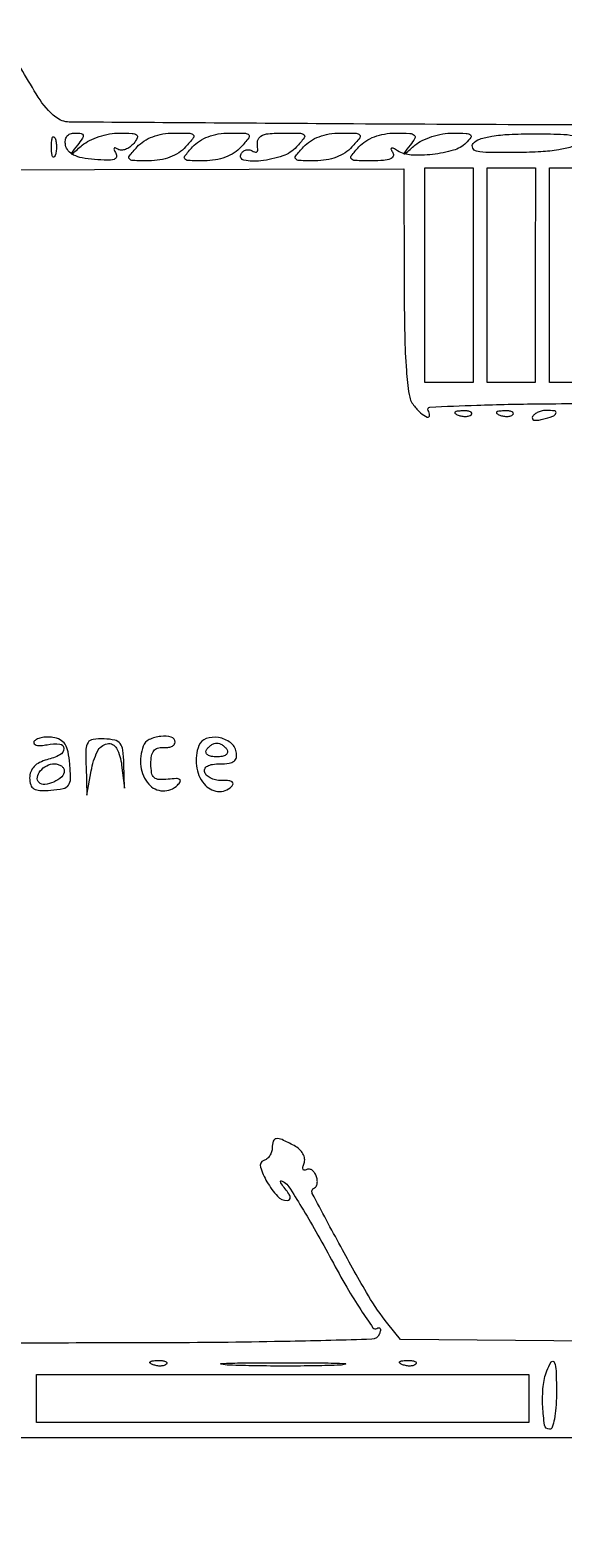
# Model space of a CAD drawing. Extents: x 17 to 822, y 5 to 559.
# Drawn here: x 378 to 455, y 5 to 218.9 of the extents above; entities that cross this region are included whole.
import ezdxf

# ---------------------------------------------------------------- set-up
doc = ezdxf.new("R2010")
doc.units = 0
doc.header["$MEASUREMENT"] = 0

msp = doc.modelspace()

# ---------------------------------------------------------------- linework, layer by layer
for points in [[(31.304134, 16.008298, 0.000006), (186.307387, 15.865424, 0.000281), (374.742824, 15.799819, 0.000104), (639.75, 15.91159), (780, 16), (780, 231.368584), (780, 446.737168), (755.75, 447.293651, 0.005527), (730.283596, 447.596475, 0.000346), (655.057187, 447.60748, 0.000496), (581.222543, 447.494002, 0.002703), (541.25, 447.176792), (528, 447), (528.000002, 430.25), (528.000004, 413.5), (407.500018, 413.5), (287.000031, 413.5)], [(766.702114, 319.808925), (766.702128, 205.117851), (574.992041, 205.095597, -0.000267), (477.931201, 205.136102, -0.001303), (423.018217, 205.331465, -0.000241), (383.721533, 205.592638, -0.169937), (381.782897, 206.286672, -0.084912), (379.235321, 209.185846, -0.009906), (374.845897, 216.648174, -0.004653)], [(365.001143, 198.683133), (432, 198.866266), (432.031803, 182.683133, 0.004225), (432.113284, 174.860402, 0.014211), (432.355274, 169.746612, 0.017913), (432.741814, 166.295141, 0.126151), (433.392046, 164.75, 0.042699), (434.411023, 163.621976, 0.1026), (435.368572, 163.039744, 0.512808), (435.700644, 163.269792, 0.143685), (435.5, 164, -0.572228), (435.751417, 164.476022, -0.002709), (442.523717, 164.746769, -0.006399), (451.510156, 164.942177, -0.002236), (464.440983, 165, -0.002378)], [(481.215218, 29.523303), (431.5, 29.958549), (429.668481, 32.229275, -0.036851), (426.873121, 36.271109, -0.008919), (422.877652, 43.354668, -0.002661), (418.782308, 51.025167, -0.44823), (419.077367, 51.814608, 0.171227), (419.344563, 52.044047, 0.093573), (419.488473, 52.456759, 0.074228), (419.488858, 52.988649, 0.054791), (419.339038, 53.558864, 0.066318), (419.063396, 54.064805, 0.097012), (418.691979, 54.408109, 0.122863), (418.286338, 54.537226, 0.155546), (417.90667, 54.442319, -0.143354), (417.622102, 54.363928, -0.316303), (417.448807, 54.489922, -0.137359), (417.429115, 54.838433, -0.037478), (417.589014, 55.37137, 0.124851), (417.6681, 56.038528, 0.096551), (417.434937, 56.735274, 0.081723), (416.908665, 57.388044, 0.059519), (416.143301, 57.923308, 0.014999), (414.408851, 58.785667, 0.135608), (413.581006, 58.920821, 0.301143), (413.143835, 58.557983, 0.073391), (413, 57.583333, -0.079942), (412.907933, 57.011177, -0.068404), (412.639029, 56.462489, -0.070205), (412.240843, 56.019745, -0.09438), (411.771164, 55.757055, 0.407533), (411.298412, 54.837969, 0.057881), (412.241868, 52.693826, 0.050825), (413.762703, 50.615461, 0.212494), (415.145498, 50, 0.190897), (415.485875, 50.134869, 0.249037), (415.592086, 50.446841, 0.102461), (415.391928, 50.971885, 0.028279), (414.872445, 51.691958, -0.012508), (414.33147, 52.394066, -0.118096), (414.185723, 52.742303, -0.5619), (414.302781, 52.842552, -0.056303), (414.715936, 52.653994, -0.116276), (415.402709, 51.98518, -0.004848), (417.224449, 49.062838, -0.008164), (419.308002, 45.518275, -0.005687), (421.548071, 41.453781, 0.008398), (423.766711, 37.479294, 0.014044), (425.780769, 34.223694, 0.007698), (427.528874, 31.654733, 0.396944), (428.07068, 31.543683, -0.111868), (428.373022, 31.6475, -0.312668), (428.559859, 31.545886, -0.166784), (428.601206, 31.243906, -0.043015), (428.463136, 30.764531, -0.3025), (427.351731, 29.976294, -0.002253), (415.575013, 29.683148, -0.004402), (397.73343, 29.476606, -0.00071), (362.974591, 29.429638)]]:
    msp.add_lwpolyline(points, format="xyb")
for points in [[(381.662281, 200.75, -0.174857), (381.474999, 200.540618, -0.447206), (381.306058, 200.601562, -0.078554), (381.189089, 201.10856, -0.017491), (381.157895, 202, -0.017491), (381.189089, 202.89144, -0.078554), (381.306058, 203.398438, -0.447206), (381.474999, 203.459382, -0.174857), (381.662281, 203.25, -0.057986), (381.818615, 202.679992, -0.037979), (381.87034, 202, -0.037979), (381.818615, 201.320008, -0.057986)], [(384.889678, 202.25, 0.001609), (383.985605, 201.074767, 0.621148), (384.022569, 201, 0.176901), (384.190949, 201.061498, 0.000873), (385.595974, 202.25, -0.062738), (386.623369, 202.920973, -0.034359), (388.019439, 203.485938, -0.033649), (389.538984, 203.871632, -0.045356), (390.951185, 204, -0.011705), (392.778783, 203.957211, -0.145904), (393.425927, 203.730779, -0.368752), (393.529429, 203.303932, -0.056071), (393.009138, 202.51101, -0.059806), (392.459025, 201.989616, -0.071016), (391.830535, 201.648439, -0.08334), (391.223187, 201.532106, -0.145139), (390.732185, 201.665519, 0.044117), (390.347321, 201.858793, 0.389914), (390.184723, 201.796411, 0.231968), (390.183563, 201.565143, 0.025686), (390.445501, 201.088181, -0.211992), (390.517538, 200.560893, -0.256344), (390.169635, 200.211948, -0.077862), (389.19233, 200.084574, -0.014088), (387.358326, 200.183673, -0.026321), (385.572881, 200.425792, -0.068187), (384.343974, 200.837925, -0.101818), (383.572531, 201.439962, -0.130202), (383.184992, 202.25, -0.075773), (383.158425, 202.987039, -0.137581), (383.385231, 203.540897, -0.143304), (383.85858, 203.881699, -0.085039), (384.549121, 204, -0.033569), (385.444749, 203.939802, -0.321532), (385.707565, 203.691798, -0.200072), (385.616975, 203.251082, -0.015322)], [(400.5, 202, -0.065737), (399.503381, 201.153811, -0.053162), (398.248809, 200.522141, -0.04919), (396.790592, 200.131231, -0.040927), (395.190025, 200, -0.006407), (392.877306, 200.029637, -0.214078), (392.389808, 200.263573, -0.359731), (392.385064, 200.696593, -0.013972), (393.5, 202, -0.065737), (394.496619, 202.846189, -0.053162), (395.751191, 203.477859, -0.04919), (397.209408, 203.868769, -0.040927), (398.809975, 204, -0.006407), (401.122694, 203.970363, -0.214078), (401.610192, 203.736427, -0.359731), (401.614936, 203.303407, -0.013972)], [(408.5, 202, -0.065737), (407.503381, 201.153811, -0.053162), (406.248809, 200.522141, -0.04919), (404.790592, 200.131231, -0.040927), (403.190025, 200, -0.006407), (400.877306, 200.029637, -0.214078), (400.389808, 200.263573, -0.359731), (400.385064, 200.696593, -0.013972), (401.5, 202, -0.065737), (402.496619, 202.846189, -0.053162), (403.751191, 203.477859, -0.04919), (405.209408, 203.868769, -0.040927), (406.809975, 204, -0.006407), (409.122694, 203.970363, -0.214078), (409.610192, 203.736427, -0.359731), (409.614936, 203.303407, -0.013972)], [(416.5, 202, -0.128374), (414.528926, 200.708948, -0.050551), (411.3402, 199.984109, -0.08082), (408.916228, 200.078183, -0.521975), (408.510081, 201.016312, -0.092929), (408.822588, 201.35932, -0.096298), (409.234418, 201.560581, -0.099244), (409.681148, 201.589535, -0.105503), (410.093875, 201.441982, 0.056384), (410.450582, 201.273647, 0.153269), (410.726758, 201.266988, 0.23861), (410.882268, 201.411433, 0.132215), (410.906356, 201.67567, -0.082289), (410.897057, 202.869324, -0.218205), (411.358001, 203.56361, -0.120127), (412.431691, 203.914567, -0.019206), (414.654988, 204, -0.006066), (417.075076, 203.970639, -0.20308), (417.591339, 203.737002, -0.370833), (417.606613, 203.299376, -0.015058)], [(424.5, 202, -0.065737), (423.503381, 201.153811, -0.053162), (422.248809, 200.522141, -0.04919), (420.790592, 200.131231, -0.040927), (419.190025, 200, -0.006407), (416.877306, 200.029637, -0.214078), (416.389808, 200.263573, -0.359731), (416.385064, 200.696593, -0.013972), (417.5, 202, -0.065737), (418.496619, 202.846189, -0.053162), (419.751191, 203.477859, -0.04919), (421.209408, 203.868769, -0.040927), (422.809975, 204, -0.006407), (425.122694, 203.970363, -0.214078), (425.610192, 203.736427, -0.359731), (425.614936, 203.303407, -0.013972)], [(432.889678, 202.25, 0.001609), (431.985605, 201.074767, 0.621148), (432.022569, 201, 0.176901), (432.190949, 201.061498, 0.000873), (433.595974, 202.25, -0.064084), (434.62958, 202.921083, -0.034265), (436.046417, 203.485938, -0.033468), (437.595629, 203.871543, -0.044288), (439.043026, 204, -0.009151), (440.983434, 203.964484, -0.151343), (441.586837, 203.753066, -0.412666), (441.646308, 203.361231, -0.041937), (440.964286, 202.57724, -0.123377), (439.150969, 201.525714, -0.041627), (436.132817, 200.924008, -0.041578), (433.061862, 200.830409, -0.125893), (431.081093, 201.449882, 0.016644), (430.459221, 201.806181, 0.228515), (430.206329, 201.815717, 0.419946), (430.141332, 201.645113, 0.030613), (430.404508, 201.154508, -0.246861), (430.439272, 200.655343, -0.199841), (430.045449, 200.279684, -0.073845), (429.063178, 200.060143, -0.018119), (427.404029, 200, -0.005948), (424.943169, 200.029274, -0.199117), (424.415851, 200.262791, -0.374816), (424.396679, 200.702227, -0.015488), (425.5, 202, -0.065671), (426.492669, 202.843057, -0.052717), (427.744812, 203.475305, -0.048984), (429.195626, 203.868033, -0.041642), (430.777432, 204, -0.009553), (432.852624, 203.960347, -0.164887), (433.477496, 203.721536, -0.363424), (433.562206, 203.260594, -0.035895)], [(457.064892, 202.57819, -0.150302), (456.17783, 201.997393, -0.030751), (454.327173, 201.583842, -0.025468), (451.765096, 201.307505, -0.011811), (448.418932, 201.197393, -0.005373), (444.294055, 201.203464, -0.047388), (442.483521, 201.397794, -0.239615), (441.918846, 201.846993, -0.287871), (442.006715, 202.508092, -0.142876), (442.935222, 203.135498, -0.038029), (444.690686, 203.554664, -0.028298), (447.198483, 203.810805, -0.011301), (450.652675, 203.888889, -0.005936), (454.605913, 203.841954, -0.044501), (456.465974, 203.631458, -0.200794), (457.100995, 203.198928, -0.328411)], [(439.8125, 163.316886, 0.051402), (440.359369, 163.160852, 0.05415), (440.916927, 163.123424, 0.060344), (441.402231, 163.202593, 0.126455), (441.729167, 163.395833, 0.296942), (441.77538, 163.614691, 0.208169), (441.592839, 163.799335, 0.077125), (441.112848, 163.910055, 0.028489), (440.416667, 163.921053, 0.018894), (439.670344, 163.862007, 0.168741), (439.37858, 163.720685, 0.470617), (439.395823, 163.538436, 0.054073)], [(445.8125, 163.316886, 0.051402), (446.359369, 163.160852, 0.05415), (446.916927, 163.123424, 0.060344), (447.402231, 163.202593, 0.126455), (447.729167, 163.395833, 0.296942), (447.77538, 163.614691, 0.208169), (447.592839, 163.799335, 0.077125), (447.112848, 163.910055, 0.028489), (446.416667, 163.921053, 0.018894), (445.670344, 163.862007, 0.168741), (445.37858, 163.720685, 0.470617), (445.395823, 163.538436, 0.054073)], [(450.557637, 163.093259, 0.236417), (450.53149, 162.80112, 0.238295), (450.749762, 162.606613, 0.095442), (451.266748, 162.570513, 0.033809), (451.99862, 162.70989, 0.020231), (453.475053, 163.160521, 0.209047), (453.930595, 163.583925, 0.493596), (453.747863, 163.912738, 0.036651), (452.559017, 164, 0.056553), (451.966253, 163.93274, 0.049897), (451.376706, 163.733645, 0.052741), (450.877374, 163.440555, 0.095554)], [(378.624622, 116.201643, 0.307086), (378.637324, 115.901649, 0.178194), (378.951714, 115.695713, 0.07427), (379.619899, 115.642849, 0.029901), (380.530262, 115.761034, -0.067332), (382.356265, 115.860508, -0.394982), (382.945964, 115.212617, -0.278029), (382.373903, 114.292609, -0.05662), (380.5, 113.589356, 0.054602), (379.427299, 113.191699, 0.086603), (378.641553, 112.610486, 0.098722), (378.166275, 111.859667, 0.092143), (378, 110.965064, 0.075836), (378.151289, 109.973326, 0.187958), (378.602466, 109.408899, 0.124597), (379.466572, 109.16327, 0.026277), (381.047469, 109.20044, 0.029861), (382.832355, 109.444246, 0.188331), (383.59218, 109.928873, 0.159928), (383.89029, 110.848226, 0.020097), (383.797469, 112.966325, 0.02796), (383.547749, 114.739786, 0.093417), (383.111502, 115.82542, 0.13218), (382.407602, 116.4676, 0.083995), (381.34436, 116.807186, 0.041939), (380.477875, 116.857255, 0.048279), (379.656235, 116.756022, 0.054713), (378.993736, 116.530289, 0.1459)], [(386.131641, 112.600914), (386.263282, 108.5), (386.881641, 111.988647, -0.065077), (387.768438, 114.801553, -0.242176), (389.190403, 115.905661, -0.332627), (390.532182, 115.245538, -0.087752), (391.275423, 112.810999), (391.678849, 109.5), (391.589425, 113, 0.023084), (391.446941, 114.983698, 0.138333), (391.054517, 115.930862, 0.175714), (390.275954, 116.413806, 0.04269), (388.75, 116.600914, 0.039931), (387.140608, 116.531442, 0.220535), (386.423281, 116.084626, 0.140201), (386.119533, 115.106193, 0.013629)], [(394.389534, 115.572726, 0.123534), (394.031093, 112.61461, 0.149814), (395.172326, 110.077195, 0.206868), (397.225344, 109.103784, 0.207963), (399.334959, 109.934959, 0.066055), (399.729615, 110.45037, 0.404002), (399.65543, 110.745399, 0.152012), (399.164984, 110.873161, 0.016277), (397.978739, 110.778739, -0.040027), (396.676301, 110.737087, -0.172333), (395.97, 111.026884, -0.171921), (395.603808, 111.697811, -0.039796), (395.5, 113, -0.042268), (395.596865, 114.1438, -0.117754), (395.911111, 114.880071, -0.157673), (396.457465, 115.270278, -0.096958), (397.25, 115.361111, 0.04877), (397.919827, 115.373347, 0.072417), (398.485937, 115.524132, 0.097087), (398.865282, 115.782799, 0.19719), (399, 116.111111, 0.336493), (398.438627, 116.850814, 0.097477), (396.91616, 116.969948, 0.080612), (395.248616, 116.495625, 0.193976)], [(402.416448, 115.642863, 0.122974), (402.058325, 112.714434, 0.138802), (403.156144, 110.109673, 0.199686), (405.124942, 109.02927, 0.227062), (407.13916, 109.73916, 0.142496), (407.341494, 110.107504, 0.308818), (407.227318, 110.393506, 0.127753), (406.743878, 110.563311, 0.030422), (405.884149, 110.58294, -0.054303), (405.017448, 110.644147, -0.060219), (404.215655, 110.891551, -0.06863), (403.595028, 111.277746, -0.136477), (403.267876, 111.75, -0.184217), (403.283375, 112.270241, -0.167607), (403.641341, 112.673263, -0.093845), (404.383155, 112.923437, -0.034545), (405.489991, 113, 0.033297), (406.764709, 113.084983, 0.128823), (407.491721, 113.383293, 0.190885), (407.820402, 113.921854, 0.090006), (407.813108, 114.75, 0.191325), (406.975259, 116.067531, 0.116102), (405.247127, 116.788274, 0.123347), (403.455777, 116.641968, 0.222948)], [(406.5, 115, -0.210115), (406.553029, 114.621971, -0.178861), (406.314314, 114.29375, -0.100989), (405.768372, 114.071437, -0.046386), (405, 114, -0.046386), (404.231628, 114.071437, -0.100989), (403.685686, 114.29375, -0.178861), (403.446971, 114.621971, -0.210115), (403.5, 115, -0.057296), (403.80183, 115.382513, -0.050113), (404.195564, 115.70625, -0.052849), (404.617099, 115.926995, -0.094481), (405, 116, -0.094481), (405.382901, 115.926995, -0.052849), (405.804436, 115.70625, -0.050113), (406.19817, 115.382513, -0.057296)], [(383, 111.968615, -0.213422), (382.621817, 111.122972, -0.075769), (381.486858, 110.381846, -0.076784), (380.197884, 110.019605, -0.230479), (379.356736, 110.30993, -0.242984), (379.115307, 111.067091, -0.130219), (379.532249, 111.983357, -0.102648), (380.459491, 112.733481, -0.119467), (381.559017, 113, -0.069866), (382.109745, 112.922668, -0.085761), (382.576711, 112.697031, -0.100101), (382.888923, 112.361922, -0.138501)], [(397.729167, 26.395833, -0.126455), (397.402231, 26.202593, -0.060344), (396.916927, 26.123424, -0.05415), (396.359369, 26.160852, -0.051402), (395.8125, 26.316886, -0.054073), (395.395823, 26.538436, -0.470617), (395.37858, 26.720685, -0.168741), (395.670344, 26.862007, -0.018894), (396.416667, 26.921053, -0.028489), (397.112848, 26.910055, -0.077125), (397.592839, 26.799335, -0.208169), (397.77538, 26.614691, -0.296942)], [(422.797482, 26.257546, -0.00707), (419.250287, 26.151213, -0.003921), (414.920193, 26.116635, -0.003909), (410.533582, 26.150299, -0.006295), (406.797482, 26.255245, -0.032437), (405.630083, 26.378893, -0.898123), (405.637385, 26.494396, -0.009257), (408.766482, 26.574501, -0.001734), (414.5, 26.59521, -0.001786), (420.242314, 26.575527, -0.008418), (423.537385, 26.496971, -0.852078), (423.55133, 26.380065, -0.058571)], [(433.729167, 26.395833, -0.126455), (433.402231, 26.202593, -0.060344), (432.916927, 26.123424, -0.05415), (432.359369, 26.160852, -0.051402), (431.8125, 26.316886, -0.054073), (431.395823, 26.538436, -0.470617), (431.37858, 26.720685, -0.168741), (431.670344, 26.862007, -0.018894), (432.416667, 26.921053, -0.028489), (433.112848, 26.910055, -0.077125), (433.592839, 26.799335, -0.208169), (433.77538, 26.614691, -0.296942)], [(454, 22, -0.01883), (453.927795, 20.083446, -0.03053), (453.70625, 18.46875, -0.031449), (453.389817, 17.280551, -0.322437), (453, 17, -0.36856), (452.302661, 17.594821, -0.027931), (452.028776, 20.257548, -0.033848), (452.09036, 23.187123, -0.069541), (452.606989, 25.418213, -0.051025), (453.258359, 26.70572, -0.607712), (453.689237, 26.666107, -0.089964), (453.951988, 25.418271, -0.007023)]]:
    msp.add_lwpolyline(points, format="xyb", close=True)
for points in [[(442, 183.5), (442, 168), (438.5, 168), (435, 168), (435, 183.5), (435, 199), (438.5, 199), (442, 199)], [(450.941338, 183.5), (450.919996, 168), (447.459998, 168), (444, 168), (444, 183.5), (444, 199), (447.48134, 199), (450.962681, 199)], [(459, 183.5), (459, 168), (456, 168), (453, 168), (453, 183.5), (453, 199), (456, 199), (459, 199)], [(450, 21.460526), (450, 18), (414.5, 18), (379, 18), (379, 21.460526), (379, 24.921053), (414.5, 24.921053), (450, 24.921053)]]:
    msp.add_lwpolyline(points, close=True)

doc.saveas('drawing.dxf')
